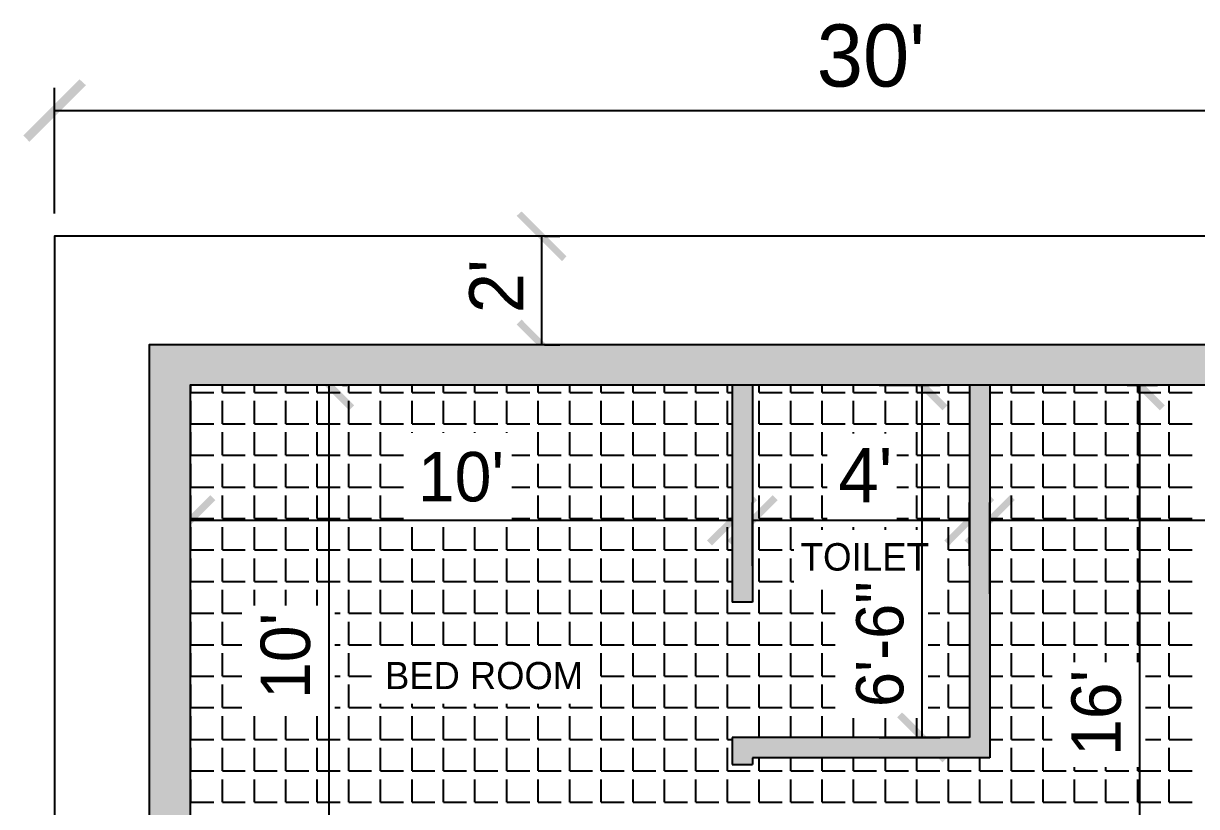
# Model space of a CAD drawing. Header units: millimetres. Extents: x 7 to 198, y 8 to 292.
# Drawn here: x 22.5 to 133.1, y 218.3 to 292.1 of the extents above; entities that cross this region are included whole.
import ezdxf

# ---------------------------------------------------------------- set-up
doc = ezdxf.new("R2010")
doc.units = ezdxf.units.MM
doc.header["$MEASUREMENT"] = 0
doc.layers.get('0').update_dxf_attribs({"linetype": 'CONTINUOUS'})
doc.styles.add('CIDFont+F1$001H0', font='')
doc.styles.get('CIDFont+F1$001H0').set_extended_font_data('CIDFont+F1')

msp = doc.modelspace()

# ---------------------------------------------------------------- hatches: boundary and pattern name
at = {"true_color": 0x000007}
for points in [[(27.81, 286.85), (23.07, 280.97), (22.52, 281.56)], [(28.41, 286.3), (27.81, 286.85), (23.07, 280.97)], [(73.7, 270.17), (69, 273.98), (69.47, 274.4)], [(73.28, 269.71), (73.7, 270.17), (69, 273.98)], [(69.47, 264.2), (69, 263.74), (73.7, 259.93)], [(69, 263.74), (73.7, 259.93), (73.28, 259.5)], [(53.68, 256.12), (48.98, 259.93), (49.4, 260.39)], [(53.21, 255.65), (53.68, 256.12), (48.98, 259.93)], [(109.6, 256.12), (104.86, 259.93), (105.33, 260.39)], [(109.14, 255.65), (109.6, 256.12), (104.86, 259.93)], [(130.09, 256.12), (125.35, 259.93), (125.81, 260.39)], [(129.62, 255.65), (130.09, 256.12), (125.35, 259.93)], [(40.13, 247.65), (36.32, 242.91), (35.86, 243.37)], [(40.6, 247.18), (40.13, 247.65), (36.32, 242.91)], [(86.95, 243.37), (87.42, 242.91), (91.23, 247.65)], [(87.42, 242.91), (91.23, 247.65), (91.65, 247.18)], [(93.13, 247.65), (89.32, 242.91), (88.86, 243.37)], [(93.6, 247.18), (93.13, 247.65), (89.32, 242.91)], [(109.3, 243.37), (109.77, 242.91), (113.58, 247.65)], [(109.77, 242.91), (113.58, 247.65), (114, 247.18)], [(115.49, 247.65), (111.68, 242.91), (111.21, 243.37)], [(115.95, 247.18), (115.49, 247.65), (111.68, 242.91)], [(105.33, 227.16), (104.86, 226.7), (109.6, 222.93)], [(104.86, 226.7), (109.6, 222.93), (109.14, 222.46)]]:
    msp.add_hatch(color=0, dxfattribs=at).paths.add_polyline_path(points)
at = {"true_color": 0x00dd00}
for points in [[(34.37, 261.83), (168.49, 258.02), (34.37, 258.02)], [(34.37, 261.83), (168.49, 261.83), (168.49, 258.02)], [(34.37, 258.02), (38.23, 176.28), (34.37, 176.28)], [(34.37, 258.02), (38.23, 258.02), (38.23, 176.28)], [(89.32, 258.02), (91.23, 237.57), (89.32, 237.57)], [(89.32, 258.02), (91.23, 258.02), (91.23, 237.57)], [(111.68, 258.02), (113.58, 224.79), (111.68, 224.79)], [(111.68, 258.02), (113.58, 258.02), (113.58, 224.79)], [(89.32, 224.79), (113.58, 222.89), (89.32, 222.89)], [(89.32, 224.79), (113.58, 224.79), (113.58, 222.89)], [(89.32, 222.89), (91.23, 222.25), (89.32, 222.25)], [(89.32, 222.89), (91.23, 222.89), (91.23, 222.25)]]:
    msp.add_hatch(color=0, dxfattribs=at).paths.add_polyline_path(points)

# ---------------------------------------------------------------- linework, layer by layer
at = {"color": 0, "linetype": 'Continuous', "lineweight": 25, "true_color": 0x000007}
for p, q in [((25.44, 274.19), (25.44, 286.05)), ((25.44, 283.93), (178.73, 283.93)), ((71.37, 261.83), (71.37, 272.08)), ((71.63, 272.08), (73.07, 272.08)), ((71.63, 261.83), (73.07, 261.83)), ((51.31, 258.02), (51.31, 206.93)), ((52.58, 258.02), (53, 258.02)), ((103.17, 258.02), (108.92, 258.02)), ((107.23, 224.79), (107.23, 258.02)), ((126.53, 258.02), (129.41, 258.02)), ((127.72, 176.28), (127.72, 258.02)), ((38.23, 249.09), (38.23, 243.59)), ((89.32, 249.09), (89.32, 243.59)), ((91.23, 241), (91.23, 246.97)), ((111.68, 241), (111.68, 246.97)), ((113.58, 238.34), (113.58, 246.97)), ((38.23, 245.28), (89.32, 245.28)), ((91.23, 245.28), (111.68, 245.28)), ((113.58, 245.28), (164.68, 245.28)), ((91.23, 237.57), (89.32, 237.57)), ((91.23, 224.79), (89.32, 224.79)), ((103.17, 224.79), (108.92, 224.79)), ((89.32, 222.25), (91.23, 222.25))]:
    msp.add_line(p, q, dxfattribs=at)
at = {"color": 0, "linetype": 'Continuous', "lineweight": 25, "true_color": 0x000006}
for p, q in [((38.31, 257.34), (38.31, 258.02)), ((41.28, 257.34), (41.28, 258.02)), ((44.28, 257.34), (44.28, 258.02)), ((47.24, 257.34), (47.24, 258.02)), ((50.21, 257.34), (50.21, 258.02)), ((53.17, 257.34), (53.17, 258.02)), ((56.18, 257.34), (56.18, 258.02)), ((59.14, 257.34), (59.14, 258.02)), ((62.1, 257.34), (62.1, 258.02)), ((65.07, 257.34), (65.07, 258.02)), ((68.07, 257.34), (68.07, 258.02)), ((71.04, 257.34), (71.04, 258.02)), ((74, 257.34), (74, 258.02)), ((76.96, 257.34), (76.96, 258.02)), ((79.97, 257.34), (79.97, 258.02)), ((82.93, 257.34), (82.93, 258.02)), ((85.89, 257.34), (85.89, 258.02)), ((88.86, 257.34), (88.86, 258.02)), ((91.86, 257.34), (91.86, 258.02)), ((94.83, 257.34), (94.83, 258.02)), ((97.79, 257.34), (97.79, 258.02)), ((100.75, 257.34), (100.75, 258.02)), ((103.76, 257.34), (103.76, 258.02)), ((106.72, 257.34), (106.72, 258.02)), ((109.69, 257.34), (109.69, 258.02)), ((115.65, 257.34), (115.65, 258.02)), ((118.62, 257.34), (118.62, 258.02)), ((121.58, 257.34), (121.58, 258.02)), ((124.54, 257.34), (124.54, 258.02)), ((127.55, 257.34), (127.55, 258.02)), ((130.51, 257.34), (130.51, 258.02)), ((38.31, 257.34), (40.47, 257.34)), ((38.31, 254.38), (38.31, 256.54)), ((41.28, 257.34), (43.43, 257.34)), ((41.28, 254.38), (41.28, 256.54)), ((44.28, 257.34), (46.44, 257.34)), ((44.28, 254.38), (44.28, 256.54)), ((47.24, 257.34), (49.4, 257.34)), ((47.24, 254.38), (47.24, 256.54)), ((50.21, 257.34), (52.37, 257.34)), ((50.21, 254.38), (50.21, 256.54)), ((53.17, 257.34), (55.33, 257.34)), ((53.17, 254.38), (53.17, 256.54)), ((56.18, 257.34), (58.34, 257.34)), ((56.18, 254.38), (56.18, 256.54)), ((59.14, 257.34), (61.3, 257.34)), ((59.14, 254.38), (59.14, 256.54)), ((62.1, 257.34), (64.26, 257.34)), ((62.1, 254.38), (62.1, 256.54)), ((65.07, 257.34), (67.23, 257.34)), ((65.07, 254.38), (65.07, 256.54)), ((68.07, 257.34), (70.23, 257.34)), ((68.07, 254.38), (68.07, 256.54)), ((71.04, 257.34), (73.19, 257.34)), ((71.04, 254.38), (71.04, 256.54)), ((74, 257.34), (76.16, 257.34)), ((74, 254.38), (74, 256.54)), ((76.96, 257.34), (79.12, 257.34)), ((76.96, 254.38), (76.96, 256.54)), ((79.97, 257.34), (82.13, 257.34)), ((79.97, 254.38), (79.97, 256.54)), ((82.93, 257.34), (85.09, 257.34)), ((82.93, 254.38), (82.93, 256.54)), ((85.89, 257.34), (88.05, 257.34)), ((85.89, 254.38), (85.89, 256.54)), ((88.86, 257.34), (89.32, 257.34)), ((88.86, 254.38), (88.86, 256.54)), ((91.86, 257.34), (94.02, 257.34)), ((91.86, 254.38), (91.86, 256.54)), ((94.83, 257.34), (96.99, 257.34)), ((94.83, 254.38), (94.83, 256.54)), ((97.79, 257.34), (99.95, 257.34)), ((97.79, 254.38), (97.79, 256.54)), ((100.75, 257.34), (102.91, 257.34)), ((100.75, 254.38), (100.75, 256.54)), ((103.76, 257.34), (105.92, 257.34)), ((103.76, 254.38), (103.76, 256.54)), ((106.72, 257.34), (108.88, 257.34)), ((106.72, 254.38), (106.72, 256.54)), ((109.69, 257.34), (111.68, 257.34)), ((109.69, 254.38), (109.69, 256.54)), ((113.58, 257.34), (114.81, 257.34)), ((115.65, 257.34), (117.81, 257.34)), ((115.65, 254.38), (115.65, 256.54)), ((118.62, 257.34), (120.78, 257.34)), ((118.62, 254.38), (118.62, 256.54)), ((121.58, 257.34), (123.74, 257.34)), ((121.58, 254.38), (121.58, 256.54)), ((124.54, 257.34), (126.7, 257.34)), ((124.54, 254.38), (124.54, 256.54)), ((127.55, 257.34), (129.71, 257.34)), ((127.55, 254.38), (127.55, 256.54)), ((130.51, 257.34), (132.67, 257.34)), ((130.51, 254.38), (130.51, 256.54)), ((38.31, 254.38), (40.47, 254.38)), ((41.28, 254.38), (43.43, 254.38)), ((44.28, 254.38), (46.44, 254.38)), ((47.24, 254.38), (49.4, 254.38)), ((50.21, 254.38), (52.37, 254.38)), ((53.17, 254.38), (55.33, 254.38)), ((56.18, 254.38), (58.34, 254.38)), ((59.14, 254.38), (61.3, 254.38)), ((62.1, 254.38), (64.26, 254.38)), ((65.07, 254.38), (67.23, 254.38)), ((68.07, 254.38), (70.23, 254.38)), ((71.04, 254.38), (73.19, 254.38)), ((74, 254.38), (76.16, 254.38)), ((76.96, 254.38), (79.12, 254.38)), ((79.97, 254.38), (82.13, 254.38)), ((82.93, 254.38), (85.09, 254.38)), ((85.89, 254.38), (88.05, 254.38)), ((88.86, 254.38), (89.32, 254.38)), ((91.86, 254.38), (94.02, 254.38)), ((94.83, 254.38), (96.99, 254.38)), ((97.79, 254.38), (99.95, 254.38)), ((100.75, 254.38), (102.91, 254.38)), ((103.76, 254.38), (105.92, 254.38)), ((106.72, 254.38), (108.88, 254.38)), ((109.69, 254.38), (111.68, 254.38)), ((113.58, 254.38), (114.81, 254.38)), ((115.65, 254.38), (117.81, 254.38)), ((118.62, 254.38), (120.78, 254.38)), ((121.58, 254.38), (123.74, 254.38)), ((124.54, 254.38), (126.7, 254.38)), ((127.55, 254.38), (129.71, 254.38)), ((130.51, 254.38), (132.67, 254.38)), ((38.31, 251.42), (38.31, 253.58)), ((41.28, 251.42), (41.28, 253.58)), ((44.28, 251.42), (44.28, 253.58)), ((47.24, 251.42), (47.24, 253.58)), ((50.21, 251.42), (50.21, 253.58)), ((53.17, 251.42), (53.17, 253.58)), ((56.18, 251.42), (56.18, 253.58)), ((59.14, 253.53), (59.14, 253.58)), ((62.1, 253.53), (62.1, 253.58)), ((65.07, 253.53), (65.07, 253.58)), ((68.07, 253.53), (68.07, 253.58)), ((71.04, 251.42), (71.04, 253.58)), ((74, 251.42), (74, 253.58)), ((76.96, 251.42), (76.96, 253.58)), ((79.97, 251.42), (79.97, 253.58)), ((82.93, 251.42), (82.93, 253.58)), ((85.89, 251.42), (85.89, 253.58)), ((88.86, 251.42), (88.86, 253.58)), ((91.86, 251.42), (91.86, 253.58)), ((94.83, 251.42), (94.83, 253.58)), ((97.79, 251.42), (97.79, 253.58)), ((100.75, 253.45), (100.75, 253.58)), ((103.76, 253.45), (103.76, 253.58)), ((106.72, 251.42), (106.72, 253.58)), ((109.69, 251.42), (109.69, 253.58)), ((115.65, 251.42), (115.65, 253.58)), ((118.62, 251.42), (118.62, 253.58)), ((121.58, 251.42), (121.58, 253.58)), ((124.54, 251.42), (124.54, 253.58)), ((127.55, 251.42), (127.55, 253.58)), ((130.51, 251.42), (130.51, 253.58)), ((38.31, 251.42), (40.47, 251.42)), ((41.28, 251.42), (43.43, 251.42)), ((44.28, 251.42), (46.44, 251.42)), ((47.24, 251.42), (49.4, 251.42)), ((50.21, 251.42), (52.37, 251.42)), ((53.17, 251.42), (55.33, 251.42)), ((56.18, 251.42), (58.34, 251.42)), ((68.54, 251.42), (70.23, 251.42)), ((71.04, 251.42), (73.19, 251.42)), ((74, 251.42), (76.16, 251.42)), ((76.96, 251.42), (79.12, 251.42)), ((79.97, 251.42), (82.13, 251.42)), ((82.93, 251.42), (85.09, 251.42)), ((85.89, 251.42), (88.05, 251.42)), ((88.86, 251.42), (89.32, 251.42)), ((91.86, 251.42), (94.02, 251.42)), ((94.83, 251.42), (96.99, 251.42)), ((97.79, 251.42), (98.26, 251.42)), ((104.82, 251.42), (105.92, 251.42)), ((106.72, 251.42), (108.88, 251.42)), ((109.69, 251.42), (111.68, 251.42)), ((113.58, 251.42), (114.81, 251.42)), ((115.65, 251.42), (117.81, 251.42)), ((118.62, 251.42), (120.78, 251.42)), ((121.58, 251.42), (123.74, 251.42)), ((124.54, 251.42), (126.7, 251.42)), ((127.55, 251.42), (129.71, 251.42)), ((130.51, 251.42), (132.67, 251.42)), ((38.31, 248.41), (38.31, 250.61)), ((41.28, 248.41), (41.28, 250.61)), ((44.28, 248.41), (44.28, 250.61)), ((47.24, 248.41), (47.24, 250.61)), ((50.21, 248.41), (50.21, 250.61)), ((53.17, 248.41), (53.17, 250.61)), ((56.18, 248.41), (56.18, 250.61)), ((71.04, 248.41), (71.04, 250.61)), ((74, 248.41), (74, 250.61)), ((76.96, 248.41), (76.96, 250.61)), ((79.97, 248.41), (79.97, 250.61)), ((82.93, 248.41), (82.93, 250.61)), ((85.89, 248.41), (85.89, 250.61)), ((88.86, 248.41), (88.86, 250.61)), ((91.86, 248.41), (91.86, 250.61)), ((94.83, 248.41), (94.83, 250.61)), ((97.79, 248.41), (97.79, 250.61)), ((106.72, 248.41), (106.72, 250.61)), ((109.69, 248.41), (109.69, 250.61)), ((115.65, 248.41), (115.65, 250.61)), ((118.62, 248.41), (118.62, 250.61)), ((121.58, 248.41), (121.58, 250.61)), ((124.54, 248.41), (124.54, 250.61)), ((127.55, 248.41), (127.55, 250.61)), ((130.51, 248.41), (130.51, 250.61)), ((38.31, 248.41), (40.47, 248.41)), ((41.28, 248.41), (43.43, 248.41)), ((44.28, 248.41), (46.44, 248.41)), ((47.24, 248.41), (49.4, 248.41)), ((50.21, 248.41), (52.37, 248.41)), ((53.17, 248.41), (55.33, 248.41)), ((56.18, 248.41), (58.34, 248.41)), ((68.54, 248.41), (70.23, 248.41)), ((71.04, 248.41), (73.19, 248.41)), ((74, 248.41), (76.16, 248.41)), ((76.96, 248.41), (79.12, 248.41)), ((79.97, 248.41), (82.13, 248.41)), ((82.93, 248.41), (85.09, 248.41)), ((85.89, 248.41), (88.05, 248.41)), ((88.86, 248.41), (89.32, 248.41)), ((91.86, 248.41), (94.02, 248.41)), ((94.83, 248.41), (96.99, 248.41)), ((97.79, 248.41), (98.26, 248.41)), ((104.82, 248.41), (105.92, 248.41)), ((106.72, 248.41), (108.88, 248.41)), ((109.69, 248.41), (111.68, 248.41)), ((113.58, 248.41), (114.81, 248.41)), ((115.65, 248.41), (117.81, 248.41)), ((118.62, 248.41), (120.78, 248.41)), ((121.58, 248.41), (123.74, 248.41)), ((124.54, 248.41), (126.7, 248.41)), ((127.55, 248.41), (129.71, 248.41)), ((130.51, 248.41), (132.67, 248.41)), ((38.31, 245.45), (38.31, 247.61)), ((41.28, 245.45), (41.28, 247.61)), ((44.28, 245.45), (44.28, 247.61)), ((47.24, 245.45), (47.24, 247.61)), ((50.21, 245.45), (50.21, 247.61)), ((53.17, 245.45), (53.17, 247.61)), ((56.18, 245.45), (56.18, 247.61)), ((71.04, 245.45), (71.04, 247.61)), ((74, 245.45), (74, 247.61)), ((76.96, 245.45), (76.96, 247.61)), ((79.97, 245.45), (79.97, 247.61)), ((82.93, 245.45), (82.93, 247.61)), ((85.89, 245.45), (85.89, 247.61)), ((88.86, 245.45), (88.86, 247.61)), ((91.86, 245.45), (91.86, 247.61)), ((94.83, 245.45), (94.83, 247.61)), ((97.79, 245.45), (97.79, 247.61)), ((106.72, 245.45), (106.72, 247.61)), ((109.69, 245.45), (109.69, 247.61)), ((115.65, 245.45), (115.65, 247.61)), ((118.62, 245.45), (118.62, 247.61)), ((121.58, 245.45), (121.58, 247.61)), ((124.54, 245.45), (124.54, 247.61)), ((127.55, 245.45), (127.55, 247.61)), ((130.51, 245.45), (130.51, 247.61)), ((38.31, 245.45), (40.47, 245.45)), ((41.28, 245.45), (43.43, 245.45)), ((44.28, 245.45), (46.44, 245.45)), ((47.24, 245.45), (49.4, 245.45)), ((50.21, 245.45), (52.37, 245.45)), ((53.17, 245.45), (55.33, 245.45)), ((56.18, 245.45), (58.34, 245.45)), ((68.54, 245.45), (70.23, 245.45)), ((71.04, 245.45), (73.19, 245.45)), ((74, 245.45), (76.16, 245.45)), ((76.96, 245.45), (79.12, 245.45)), ((79.97, 245.45), (82.13, 245.45)), ((82.93, 245.45), (85.09, 245.45)), ((85.89, 245.45), (88.05, 245.45)), ((88.86, 245.45), (89.32, 245.45)), ((91.86, 245.45), (94.02, 245.45)), ((94.83, 245.45), (96.99, 245.45)), ((97.79, 245.45), (98.26, 245.45)), ((104.82, 245.45), (105.92, 245.45)), ((106.72, 245.45), (108.88, 245.45)), ((109.69, 245.45), (111.68, 245.45)), ((113.58, 245.45), (114.81, 245.45)), ((115.65, 245.45), (117.81, 245.45)), ((118.62, 245.45), (120.78, 245.45)), ((121.58, 245.45), (123.74, 245.45)), ((124.54, 245.45), (126.7, 245.45)), ((127.55, 245.45), (129.71, 245.45)), ((130.51, 245.45), (132.67, 245.45)), ((38.31, 242.49), (38.31, 244.64)), ((41.28, 242.49), (41.28, 244.64)), ((44.28, 242.49), (44.28, 244.64)), ((47.24, 242.49), (47.24, 244.64)), ((50.21, 242.49), (50.21, 244.64)), ((53.17, 242.49), (53.17, 244.64)), ((56.18, 242.49), (56.18, 244.64)), ((59.14, 242.49), (59.14, 244.64)), ((62.1, 242.49), (62.1, 244.64)), ((65.07, 242.49), (65.07, 244.64)), ((68.07, 242.49), (68.07, 244.64)), ((71.04, 242.49), (71.04, 244.64)), ((74, 242.49), (74, 244.64)), ((76.96, 242.49), (76.96, 244.64)), ((79.97, 242.49), (79.97, 244.64)), ((82.93, 242.49), (82.93, 244.64)), ((85.89, 242.49), (85.89, 244.64)), ((88.86, 242.49), (88.86, 244.64)), ((91.86, 242.49), (91.86, 244.64)), ((94.83, 242.49), (94.83, 244.64)), ((97.79, 244.39), (97.79, 244.64)), ((100.75, 244.39), (100.75, 244.64)), ((103.76, 244.39), (103.76, 244.64)), ((106.72, 244.39), (106.72, 244.64)), ((109.69, 242.49), (109.69, 244.64)), ((115.65, 242.49), (115.65, 244.64)), ((118.62, 242.49), (118.62, 244.64)), ((121.58, 242.49), (121.58, 244.64)), ((124.54, 242.49), (124.54, 244.64)), ((127.55, 242.49), (127.55, 244.64)), ((130.51, 242.49), (130.51, 244.64)), ((38.31, 242.49), (40.47, 242.49)), ((41.28, 242.49), (43.43, 242.49)), ((44.28, 242.49), (46.44, 242.49)), ((47.24, 242.49), (49.4, 242.49)), ((50.21, 242.49), (52.37, 242.49)), ((53.17, 242.49), (55.33, 242.49)), ((56.18, 242.49), (58.34, 242.49)), ((59.14, 242.49), (61.3, 242.49)), ((62.1, 242.49), (64.26, 242.49)), ((65.07, 242.49), (67.23, 242.49)), ((68.07, 242.49), (70.23, 242.49)), ((71.04, 242.49), (73.19, 242.49)), ((74, 242.49), (76.16, 242.49)), ((76.96, 242.49), (79.12, 242.49)), ((79.97, 242.49), (82.13, 242.49)), ((82.93, 242.49), (85.09, 242.49)), ((85.89, 242.49), (88.05, 242.49)), ((88.86, 242.49), (89.32, 242.49)), ((91.86, 242.49), (94.02, 242.49)), ((94.83, 242.49), (95.12, 242.49)), ((109.69, 242.49), (111.68, 242.49)), ((113.58, 242.49), (114.81, 242.49)), ((115.65, 242.49), (117.81, 242.49)), ((118.62, 242.49), (120.78, 242.49)), ((121.58, 242.49), (123.74, 242.49)), ((124.54, 242.49), (126.7, 242.49)), ((127.55, 242.49), (129.71, 242.49)), ((130.51, 242.49), (132.67, 242.49)), ((38.31, 239.52), (38.31, 241.68)), ((41.28, 239.52), (41.28, 241.68)), ((44.28, 239.52), (44.28, 241.68)), ((47.24, 239.52), (47.24, 241.68)), ((50.21, 239.52), (50.21, 241.68)), ((53.17, 239.52), (53.17, 241.68)), ((56.18, 239.52), (56.18, 241.68)), ((59.14, 239.52), (59.14, 241.68)), ((62.1, 239.52), (62.1, 241.68)), ((65.07, 239.52), (65.07, 241.68)), ((68.07, 239.52), (68.07, 241.68)), ((71.04, 239.52), (71.04, 241.68)), ((74, 239.52), (74, 241.68)), ((76.96, 239.52), (76.96, 241.68)), ((79.97, 239.52), (79.97, 241.68)), ((82.93, 239.52), (82.93, 241.68)), ((85.89, 239.52), (85.89, 241.68)), ((88.86, 239.52), (88.86, 241.68)), ((91.86, 239.52), (91.86, 241.68)), ((94.83, 239.52), (94.83, 241.68)), ((109.69, 239.52), (109.69, 241.68)), ((115.65, 239.52), (115.65, 241.68)), ((118.62, 239.52), (118.62, 241.68)), ((121.58, 239.52), (121.58, 241.68)), ((124.54, 239.52), (124.54, 241.68)), ((127.55, 239.52), (127.55, 241.68)), ((130.51, 239.52), (130.51, 241.68)), ((38.31, 239.52), (40.47, 239.52)), ((41.28, 239.52), (43.43, 239.52)), ((44.28, 239.52), (46.44, 239.52)), ((47.24, 239.52), (49.4, 239.52)), ((50.21, 239.52), (52.37, 239.52)), ((53.17, 239.52), (55.33, 239.52)), ((56.18, 239.52), (58.34, 239.52)), ((59.14, 239.52), (61.3, 239.52)), ((62.1, 239.52), (64.26, 239.52)), ((65.07, 239.52), (67.23, 239.52)), ((68.07, 239.52), (70.23, 239.52)), ((71.04, 239.52), (73.19, 239.52)), ((74, 239.52), (76.16, 239.52)), ((76.96, 239.52), (79.12, 239.52)), ((79.97, 239.52), (82.13, 239.52)), ((82.93, 239.52), (85.09, 239.52)), ((85.89, 239.52), (88.05, 239.52)), ((88.86, 239.52), (89.32, 239.52)), ((91.86, 239.52), (94.02, 239.52)), ((94.83, 239.52), (95.12, 239.52)), ((109.69, 239.52), (111.68, 239.52)), ((113.58, 239.52), (114.81, 239.52)), ((115.65, 239.52), (117.81, 239.52)), ((118.62, 239.52), (120.78, 239.52)), ((121.58, 239.52), (123.74, 239.52)), ((124.54, 239.52), (126.7, 239.52)), ((127.55, 239.52), (129.71, 239.52)), ((130.51, 239.52), (132.67, 239.52)), ((38.31, 236.52), (38.31, 238.72)), ((41.28, 236.52), (41.28, 238.72)), ((44.28, 237.24), (44.28, 238.72)), ((47.24, 237.24), (47.24, 238.72)), ((50.21, 237.24), (50.21, 238.72)), ((53.17, 236.52), (53.17, 238.72)), ((56.18, 236.52), (56.18, 238.72)), ((59.14, 236.52), (59.14, 238.72)), ((62.1, 236.52), (62.1, 238.72)), ((65.07, 236.52), (65.07, 238.72)), ((68.07, 236.52), (68.07, 238.72)), ((71.04, 236.52), (71.04, 238.72)), ((74, 236.52), (74, 238.72)), ((76.96, 236.52), (76.96, 238.72)), ((79.97, 236.52), (79.97, 238.72)), ((82.93, 236.52), (82.93, 238.72)), ((85.89, 236.52), (85.89, 238.72)), ((88.86, 236.52), (88.86, 238.72)), ((91.86, 236.52), (91.86, 238.72)), ((94.83, 236.52), (94.83, 238.72)), ((97.79, 236.52), (97.79, 238.72)), ((109.69, 236.52), (109.69, 238.72)), ((115.65, 236.52), (115.65, 238.72)), ((118.62, 236.52), (118.62, 238.72)), ((121.58, 236.52), (121.58, 238.72)), ((124.54, 236.52), (124.54, 238.72)), ((127.55, 236.52), (127.55, 238.72)), ((130.51, 236.52), (130.51, 238.72)), ((38.31, 236.52), (40.47, 236.52)), ((38.31, 233.55), (38.31, 235.71)), ((41.28, 236.52), (43.1, 236.52)), ((41.28, 233.55), (41.28, 235.71)), ((51.86, 236.52), (52.37, 236.52)), ((53.17, 236.52), (55.33, 236.52)), ((53.17, 233.55), (53.17, 235.71)), ((56.18, 236.52), (58.34, 236.52)), ((56.18, 233.55), (56.18, 235.71)), ((59.14, 236.52), (61.3, 236.52)), ((59.14, 233.55), (59.14, 235.71)), ((62.1, 236.52), (64.26, 236.52)), ((62.1, 233.55), (62.1, 235.71)), ((65.07, 236.52), (67.23, 236.52)), ((65.07, 233.55), (65.07, 235.71)), ((68.07, 236.52), (70.23, 236.52)), ((68.07, 233.55), (68.07, 235.71)), ((71.04, 236.52), (73.19, 236.52)), ((71.04, 233.55), (71.04, 235.71)), ((74, 236.52), (76.16, 236.52)), ((74, 233.55), (74, 235.71)), ((76.96, 236.52), (79.12, 236.52)), ((76.96, 233.55), (76.96, 235.71)), ((79.97, 236.52), (82.13, 236.52)), ((79.97, 233.55), (79.97, 235.71)), ((82.93, 236.52), (85.09, 236.52)), ((82.93, 233.55), (82.93, 235.71)), ((85.89, 236.52), (88.05, 236.52)), ((85.89, 233.55), (85.89, 235.71)), ((88.86, 236.52), (91.02, 236.52)), ((88.86, 233.55), (88.86, 235.71)), ((91.86, 236.52), (94.02, 236.52)), ((91.86, 233.55), (91.86, 235.71)), ((94.83, 236.52), (96.99, 236.52)), ((94.83, 233.55), (94.83, 235.71)), ((97.79, 236.52), (99.02, 236.52)), ((97.79, 233.55), (97.79, 235.71)), ((107.78, 236.52), (108.88, 236.52)), ((109.69, 236.52), (111.68, 236.52)), ((109.69, 233.55), (109.69, 235.71)), ((113.58, 236.52), (114.81, 236.52)), ((115.65, 236.52), (117.81, 236.52)), ((115.65, 233.55), (115.65, 235.71)), ((118.62, 236.52), (120.78, 236.52)), ((118.62, 233.55), (118.62, 235.71)), ((121.58, 236.52), (123.74, 236.52)), ((121.58, 233.55), (121.58, 235.71)), ((124.54, 236.52), (126.7, 236.52)), ((124.54, 233.55), (124.54, 235.71)), ((127.55, 236.52), (129.71, 236.52)), ((127.55, 233.55), (127.55, 235.71)), ((130.51, 236.52), (132.67, 236.52)), ((130.51, 233.55), (130.51, 235.71)), ((38.31, 233.55), (40.47, 233.55)), ((41.28, 233.55), (43.1, 233.55)), ((51.86, 233.55), (52.37, 233.55)), ((53.17, 233.55), (55.33, 233.55)), ((56.18, 233.55), (58.34, 233.55)), ((59.14, 233.55), (61.3, 233.55)), ((62.1, 233.55), (64.26, 233.55)), ((65.07, 233.55), (67.23, 233.55)), ((68.07, 233.55), (70.23, 233.55)), ((71.04, 233.55), (73.19, 233.55)), ((74, 233.55), (76.16, 233.55)), ((76.96, 233.55), (79.12, 233.55)), ((79.97, 233.55), (82.13, 233.55)), ((82.93, 233.55), (85.09, 233.55)), ((85.89, 233.55), (88.05, 233.55)), ((88.86, 233.55), (91.02, 233.55)), ((91.86, 233.55), (94.02, 233.55)), ((94.83, 233.55), (96.99, 233.55)), ((97.79, 233.55), (99.02, 233.55)), ((107.78, 233.55), (108.88, 233.55)), ((109.69, 233.55), (111.68, 233.55)), ((113.58, 233.55), (114.81, 233.55)), ((115.65, 233.55), (117.81, 233.55)), ((118.62, 233.55), (120.78, 233.55)), ((121.58, 233.55), (123.74, 233.55)), ((124.54, 233.55), (126.7, 233.55)), ((127.55, 233.55), (129.71, 233.55)), ((130.51, 233.55), (132.67, 233.55)), ((38.31, 230.59), (38.31, 232.75)), ((41.28, 230.59), (41.28, 232.75)), ((53.17, 230.59), (53.17, 232.75)), ((76.96, 230.59), (76.96, 232.75)), ((79.97, 230.59), (79.97, 232.75)), ((82.93, 230.59), (82.93, 232.75)), ((85.89, 230.59), (85.89, 232.75)), ((88.86, 230.59), (88.86, 232.75)), ((91.86, 230.59), (91.86, 232.75)), ((94.83, 230.59), (94.83, 232.75)), ((97.79, 230.59), (97.79, 232.75)), ((109.69, 230.59), (109.69, 232.75)), ((115.65, 230.59), (115.65, 232.75)), ((118.62, 230.59), (118.62, 232.75)), ((121.58, 231.9), (121.58, 232.75)), ((124.54, 231.9), (124.54, 232.75)), ((127.55, 231.9), (127.55, 232.75)), ((130.51, 230.59), (130.51, 232.75)), ((38.31, 230.59), (40.47, 230.59)), ((41.28, 230.59), (43.1, 230.59)), ((51.86, 230.59), (52.37, 230.59)), ((53.17, 230.59), (55.33, 230.59)), ((76.96, 230.59), (79.12, 230.59)), ((79.97, 230.59), (82.13, 230.59)), ((82.93, 230.59), (85.09, 230.59)), ((85.89, 230.59), (88.05, 230.59)), ((88.86, 230.59), (91.02, 230.59)), ((91.86, 230.59), (94.02, 230.59)), ((94.83, 230.59), (96.99, 230.59)), ((97.79, 230.59), (99.02, 230.59)), ((107.78, 230.59), (108.88, 230.59)), ((109.69, 230.59), (111.68, 230.59)), ((113.58, 230.59), (114.81, 230.59)), ((115.65, 230.59), (117.81, 230.59)), ((118.62, 230.59), (119.46, 230.59)), ((128.27, 230.59), (129.71, 230.59)), ((130.51, 230.59), (132.67, 230.59)), ((38.31, 227.63), (38.31, 229.79)), ((41.28, 227.63), (41.28, 229.79)), ((53.17, 227.63), (53.17, 229.79)), ((76.96, 227.63), (76.96, 229.79)), ((79.97, 227.63), (79.97, 229.79)), ((82.93, 227.63), (82.93, 229.79)), ((85.89, 227.63), (85.89, 229.79)), ((88.86, 227.63), (88.86, 229.79)), ((91.86, 227.63), (91.86, 229.79)), ((94.83, 227.63), (94.83, 229.79)), ((97.79, 227.63), (97.79, 229.79)), ((109.69, 227.63), (109.69, 229.79)), ((115.65, 227.63), (115.65, 229.79)), ((118.62, 227.63), (118.62, 229.79)), ((130.51, 227.63), (130.51, 229.79)), ((56.18, 227.63), (56.18, 227.97)), ((59.14, 227.63), (59.14, 227.97)), ((62.1, 227.63), (62.1, 227.97)), ((65.07, 227.63), (65.07, 227.97)), ((68.07, 227.63), (68.07, 227.97)), ((71.04, 227.63), (71.04, 227.97)), ((74, 227.63), (74, 227.97)), ((38.31, 227.63), (40.47, 227.63)), ((38.31, 224.62), (38.31, 226.82)), ((41.28, 227.63), (43.1, 227.63)), ((41.28, 224.62), (41.28, 226.82)), ((44.28, 224.62), (44.28, 226.82)), ((47.24, 224.62), (47.24, 226.82)), ((50.21, 224.62), (50.21, 226.82)), ((51.86, 227.63), (52.37, 227.63)), ((53.17, 227.63), (55.33, 227.63)), ((53.17, 224.62), (53.17, 226.82)), ((56.18, 227.63), (58.34, 227.63)), ((56.18, 224.62), (56.18, 226.82)), ((59.14, 227.63), (61.3, 227.63)), ((59.14, 224.62), (59.14, 226.82)), ((62.1, 227.63), (64.26, 227.63)), ((62.1, 224.62), (62.1, 226.82)), ((65.07, 227.63), (67.23, 227.63)), ((65.07, 224.62), (65.07, 226.82)), ((68.07, 227.63), (70.23, 227.63)), ((68.07, 224.62), (68.07, 226.82)), ((71.04, 227.63), (73.19, 227.63)), ((71.04, 224.62), (71.04, 226.82)), ((74, 227.63), (76.16, 227.63)), ((74, 224.62), (74, 226.82)), ((76.96, 227.63), (79.12, 227.63)), ((76.96, 224.62), (76.96, 226.82)), ((79.97, 227.63), (82.13, 227.63)), ((79.97, 224.62), (79.97, 226.82)), ((82.93, 227.63), (85.09, 227.63)), ((82.93, 224.62), (82.93, 226.82)), ((85.89, 227.63), (88.05, 227.63)), ((85.89, 224.62), (85.89, 226.82)), ((88.86, 227.63), (91.02, 227.63)), ((88.86, 224.62), (88.86, 226.82)), ((91.86, 227.63), (94.02, 227.63)), ((91.86, 224.79), (91.86, 226.82)), ((94.83, 227.63), (96.99, 227.63)), ((94.83, 224.79), (94.83, 226.82)), ((97.79, 227.63), (99.02, 227.63)), ((97.79, 224.79), (97.79, 226.82)), ((107.78, 227.63), (108.88, 227.63)), ((109.69, 227.63), (111.68, 227.63)), ((109.69, 224.79), (109.69, 226.82)), ((113.58, 227.63), (114.81, 227.63)), ((115.65, 227.63), (117.81, 227.63)), ((115.65, 224.62), (115.65, 226.82)), ((118.62, 227.63), (119.46, 227.63)), ((118.62, 224.62), (118.62, 226.82)), ((128.27, 227.63), (129.71, 227.63)), ((130.51, 227.63), (132.67, 227.63)), ((130.51, 224.62), (130.51, 226.82)), ((100.75, 224.79), (100.75, 226.61)), ((103.76, 224.79), (103.76, 226.61)), ((106.72, 224.79), (106.72, 226.61)), ((38.31, 224.62), (40.47, 224.62)), ((41.28, 224.62), (43.43, 224.62)), ((44.28, 224.62), (46.44, 224.62)), ((47.24, 224.62), (49.4, 224.62)), ((50.21, 224.62), (52.37, 224.62)), ((53.17, 224.62), (55.33, 224.62)), ((56.18, 224.62), (58.34, 224.62)), ((59.14, 224.62), (61.3, 224.62)), ((62.1, 224.62), (64.26, 224.62)), ((65.07, 224.62), (67.23, 224.62)), ((68.07, 224.62), (70.23, 224.62)), ((71.04, 224.62), (73.19, 224.62)), ((74, 224.62), (76.16, 224.62)), ((76.96, 224.62), (79.12, 224.62)), ((79.97, 224.62), (82.13, 224.62)), ((82.93, 224.62), (85.09, 224.62)), ((85.89, 224.62), (88.05, 224.62)), ((88.86, 224.62), (89.32, 224.62)), ((113.58, 224.62), (114.81, 224.62)), ((115.65, 224.62), (117.81, 224.62)), ((118.62, 224.62), (119.46, 224.62)), ((128.27, 224.62), (129.71, 224.62)), ((130.51, 224.62), (132.67, 224.62)), ((38.31, 221.66), (38.31, 223.82)), ((41.28, 221.66), (41.28, 223.82)), ((44.28, 221.66), (44.28, 223.82)), ((47.24, 221.66), (47.24, 223.82)), ((50.21, 221.66), (50.21, 223.82)), ((53.17, 221.66), (53.17, 223.82)), ((56.18, 221.66), (56.18, 223.82)), ((59.14, 221.66), (59.14, 223.82)), ((62.1, 221.66), (62.1, 223.82)), ((65.07, 221.66), (65.07, 223.82)), ((68.07, 221.66), (68.07, 223.82)), ((71.04, 221.66), (71.04, 223.82)), ((74, 221.66), (74, 223.82)), ((76.96, 221.66), (76.96, 223.82)), ((79.97, 221.66), (79.97, 223.82)), ((82.93, 221.66), (82.93, 223.82)), ((85.89, 221.66), (85.89, 223.82)), ((88.86, 221.66), (88.86, 223.82)), ((115.65, 221.66), (115.65, 223.82)), ((118.62, 221.66), (118.62, 223.82)), ((130.51, 221.66), (130.51, 223.82)), ((91.86, 221.66), (91.86, 222.89)), ((94.83, 221.66), (94.83, 222.89)), ((97.79, 221.66), (97.79, 222.89)), ((100.75, 221.66), (100.75, 222.89)), ((103.76, 221.66), (103.76, 222.89)), ((106.72, 221.66), (106.72, 222.89)), ((109.69, 221.66), (109.69, 222.89)), ((112.65, 221.66), (112.65, 222.89)), ((38.31, 221.66), (40.47, 221.66)), ((41.28, 221.66), (43.43, 221.66)), ((44.28, 221.66), (46.44, 221.66)), ((47.24, 221.66), (49.4, 221.66)), ((50.21, 221.66), (52.37, 221.66)), ((53.17, 221.66), (55.33, 221.66)), ((56.18, 221.66), (58.34, 221.66)), ((59.14, 221.66), (61.3, 221.66)), ((62.1, 221.66), (64.26, 221.66)), ((65.07, 221.66), (67.23, 221.66)), ((68.07, 221.66), (70.23, 221.66)), ((71.04, 221.66), (73.19, 221.66)), ((74, 221.66), (76.16, 221.66)), ((76.96, 221.66), (79.12, 221.66)), ((79.97, 221.66), (82.13, 221.66)), ((82.93, 221.66), (85.09, 221.66)), ((85.89, 221.66), (88.05, 221.66)), ((88.86, 221.66), (91.02, 221.66)), ((91.86, 221.66), (94.02, 221.66)), ((94.83, 221.66), (96.99, 221.66)), ((97.79, 221.66), (99.95, 221.66)), ((100.75, 221.66), (102.91, 221.66)), ((103.76, 221.66), (105.92, 221.66)), ((106.72, 221.66), (108.88, 221.66)), ((109.69, 221.66), (111.84, 221.66)), ((112.65, 221.66), (114.81, 221.66)), ((115.65, 221.66), (117.81, 221.66)), ((118.62, 221.66), (120.78, 221.66)), ((121.58, 221.66), (121.58, 222)), ((121.58, 221.66), (123.74, 221.66)), ((124.54, 221.66), (124.54, 222)), ((124.54, 221.66), (126.7, 221.66)), ((127.55, 221.66), (127.55, 222)), ((127.55, 221.66), (129.71, 221.66)), ((130.51, 221.66), (132.67, 221.66)), ((38.31, 218.69), (38.31, 220.85)), ((41.28, 218.69), (41.28, 220.85)), ((44.28, 218.69), (44.28, 220.85)), ((47.24, 218.69), (47.24, 220.85)), ((50.21, 218.69), (50.21, 220.85)), ((53.17, 218.69), (53.17, 220.85)), ((56.18, 218.69), (56.18, 220.85)), ((59.14, 218.69), (59.14, 220.85)), ((62.1, 218.69), (62.1, 220.85)), ((65.07, 218.69), (65.07, 220.85)), ((68.07, 218.69), (68.07, 220.85)), ((71.04, 218.69), (71.04, 220.85)), ((74, 218.69), (74, 220.85)), ((76.96, 218.69), (76.96, 220.85)), ((79.97, 218.69), (79.97, 220.85)), ((82.93, 218.69), (82.93, 220.85)), ((85.89, 218.69), (85.89, 220.85)), ((88.86, 218.69), (88.86, 220.85)), ((91.86, 218.69), (91.86, 220.85)), ((94.83, 218.69), (94.83, 220.85)), ((97.79, 218.69), (97.79, 220.85)), ((100.75, 218.69), (100.75, 220.85)), ((103.76, 218.69), (103.76, 220.85)), ((106.72, 218.69), (106.72, 220.85)), ((109.69, 218.69), (109.69, 220.85)), ((112.65, 218.69), (112.65, 220.85)), ((115.65, 218.69), (115.65, 220.85)), ((118.62, 218.69), (118.62, 220.85)), ((121.58, 218.69), (121.58, 220.85)), ((124.54, 218.69), (124.54, 220.85)), ((127.55, 218.69), (127.55, 220.85)), ((130.51, 218.69), (130.51, 220.85)), ((38.31, 218.69), (40.47, 218.69)), ((41.28, 218.69), (43.43, 218.69)), ((44.28, 218.69), (46.44, 218.69)), ((47.24, 218.69), (49.4, 218.69)), ((50.21, 218.69), (52.37, 218.69)), ((53.17, 218.69), (55.33, 218.69)), ((56.18, 218.69), (58.34, 218.69)), ((59.14, 218.69), (61.3, 218.69)), ((62.1, 218.69), (64.26, 218.69)), ((65.07, 218.69), (67.23, 218.69)), ((68.07, 218.69), (70.23, 218.69)), ((71.04, 218.69), (73.19, 218.69)), ((74, 218.69), (76.16, 218.69)), ((76.96, 218.69), (79.12, 218.69)), ((79.97, 218.69), (82.13, 218.69)), ((82.93, 218.69), (85.09, 218.69)), ((85.89, 218.69), (88.05, 218.69)), ((88.86, 218.69), (91.02, 218.69)), ((91.86, 218.69), (94.02, 218.69)), ((94.83, 218.69), (96.99, 218.69)), ((97.79, 218.69), (99.95, 218.69)), ((100.75, 218.69), (102.91, 218.69)), ((103.76, 218.69), (105.92, 218.69)), ((106.72, 218.69), (108.88, 218.69)), ((109.69, 218.69), (111.84, 218.69)), ((112.65, 218.69), (114.81, 218.69)), ((115.65, 218.69), (117.81, 218.69)), ((118.62, 218.69), (120.78, 218.69)), ((121.58, 218.69), (123.74, 218.69)), ((124.54, 218.69), (126.7, 218.69)), ((127.55, 218.69), (129.71, 218.69)), ((130.51, 218.69), (132.67, 218.69))]:
    msp.add_line(p, q, dxfattribs=at)
at = {"color": 0, "linetype": 'Continuous', "lineweight": 25, "true_color": 0x000005}
for p, q in [((89.32, 258.02), (89.32, 237.57)), ((91.23, 258.02), (91.23, 237.57)), ((111.68, 258.02), (111.68, 224.79)), ((113.58, 258.02), (113.58, 222.89)), ((89.32, 224.79), (89.32, 222.25)), ((111.68, 224.79), (91.23, 224.79)), ((91.23, 222.89), (91.23, 222.25)), ((113.58, 222.89), (91.23, 222.89))]:
    msp.add_line(p, q, dxfattribs=at)
msp.add_lwpolyline([(25.44, 42.16), (178.73, 42.16), (178.73, 272.08), (25.44, 272.08)], close=True, dxfattribs=at)
for points in [[(168.49, 53.68), (168.49, 261.83), (34.37, 261.83), (34.37, 53.68)], [(164.68, 258.02), (38.23, 258.02), (38.23, 176.28)]]:
    msp.add_lwpolyline(points, dxfattribs=at)

# ---------------------------------------------------------------- texts
at = {"color": 0, "true_color": 0x000007, "style": 'CIDFont+F1$001H0'}
for s, height, p in [("30'", 5.862, (97.28, 286.17)), ("4'", 5.116, (99.31, 246.97)), ("10'", 4.663, (59.69, 247.06)), ('TOILET', 2.587, (95.76, 240.54)), ('BED ROOM', 2.562, (56.6, 229.36))]:
    msp.add_text(s, height=height, dxfattribs=at).set_placement(p)
for s, height, p in [("2'", 5.107, (69.64, 264.8)), ('6\'-6"', 4.454, (105.45, 227.67)), ("10'", 4.663, (49.53, 228.43)), ("16'", 4.663, (125.94, 223.06))]:
    msp.add_text(s, height=height, rotation=90, dxfattribs=at).set_placement(p)

doc.saveas('drawing.dxf')
